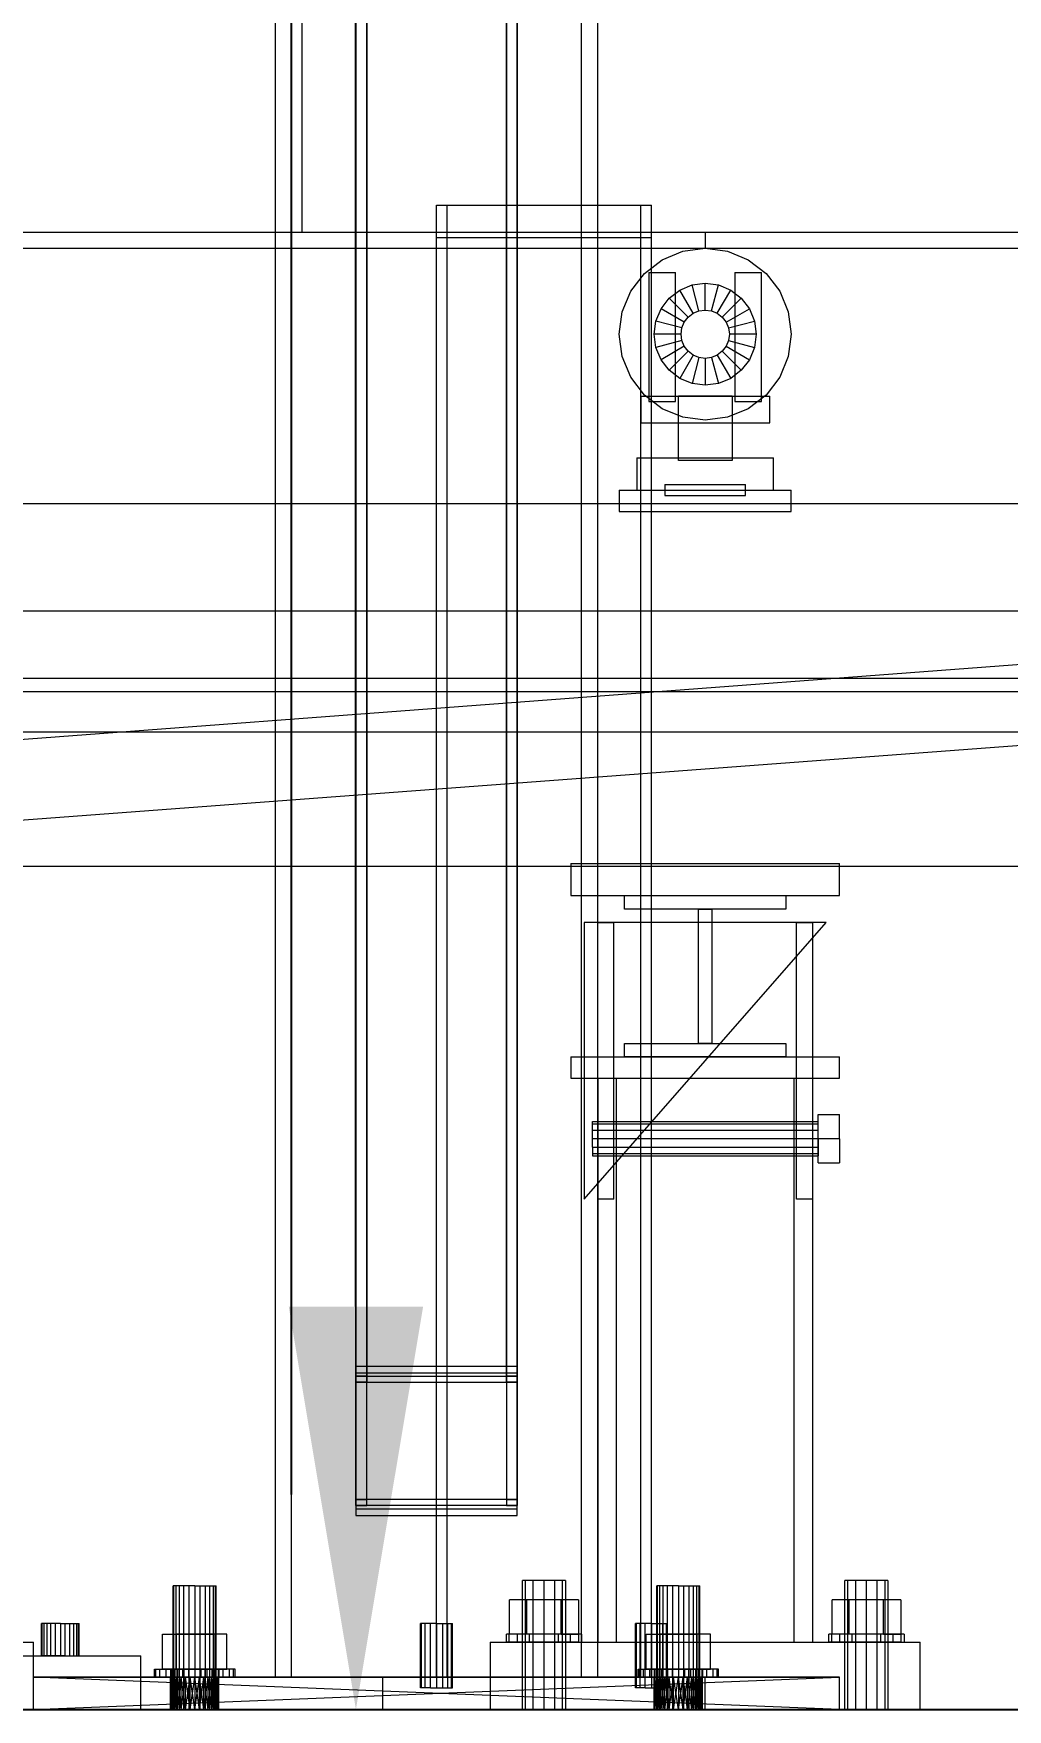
# Model space of a CAD drawing. Header units: millimetres. Extents: x -1970 to 34302, y -65268 to 6837.
# Drawn here: x -900 to -538, y -36000 to -35376 of the extents above; entities that cross this region are included whole.
import ezdxf

# ---------------------------------------------------------------- set-up
doc = ezdxf.new("R2010")
doc.units = ezdxf.units.MM
for name, color, linetype, lineweight in [('COTAS_O', 1, 'Continuous', 0), ('COTAS_P', 1, 'Continuous', 0), ('frontal_C01', 7, 'Continuous', 0), ('frontal_mezcladora', 7, 'Continuous', 0), ('frontal_tolva_provisional', 7, 'Continuous', 0)]:
    doc.layers.add(name, color=color, linetype=linetype, lineweight=lineweight)
doc.dimstyles.new('R19_100', dxfattribs={"dimtxt": 250, "dimasz": 150, "dimexe": 150, "dimexo": 80, "dimgap": 100, "dimtad": 1, "dimtih": 1, "dimtoh": 1, "dimdsep": 46, "dimcen": 0.09, "dimadec": 0, "dimazin": 0, "dimtfac": 1, "dimtdec": 4, "dimtofl": 0, "dimtmove": 0, "dimatfit": 3, "dimfxl": 1, "dimtolj": 1, "dimtzin": 0, "dimarcsym": 0})

# ---------------------------------------------------------------- blocks, each defined once
blk = doc.blocks.new('*D40')
at = {"layer": 'COTAS_O', "color": 0, "lineweight": -2, "transparency": 16777216}
for p, q in [((-1400, -33700), (-630, -33700)), ((-780, -35850), (-780, -33850)), ((-1400, -36000), (-630, -36000))]:
    blk.add_line(p, q, dxfattribs=at)
at = {"layer": 'COTAS_O', "color": 0, "transparency": 16777216}
for points in [[(-805, -33850), (-755, -33850), (-780, -33700)], [(-805, -35850), (-755, -35850), (-780, -36000)]]:
    blk.add_solid(points, dxfattribs=at)
at = {"layer": 'Defpoints', "color": 0, "transparency": 16777216}
for p in [(-1480, -33700), (-780, -33700), (-1480, -36000)]:
    blk.add_point(p, dxfattribs=at)
blk = doc.blocks.new('*D41')
at = {"layer": 'COTAS_O', "color": 0, "lineweight": -2, "transparency": 16777216}
for p, q in [((-1480, -35920), (-1480, -35150)), ((490, -35920), (490, -35150)), ((-1330, -35300), (340, -35300))]:
    blk.add_line(p, q, dxfattribs=at)
at = {"layer": 'COTAS_O', "color": 0, "transparency": 16777216}
for points in [[(-1330, -35275), (-1330, -35325), (-1480, -35300)], [(340, -35275), (340, -35325), (490, -35300)]]:
    blk.add_solid(points, dxfattribs=at)
at = {"layer": 'Defpoints', "color": 0, "transparency": 16777216}
for p in [(490, -35300), (-1480, -36000), (490, -36000)]:
    blk.add_point(p, dxfattribs=at)
blk = doc.blocks.new('*D42')
at = {"layer": 'COTAS_P', "color": 0, "lineweight": -2, "transparency": 16777216}
for p, q in [((-724, -34900), (46, -34900)), ((-104, -35850), (-104, -35050)), ((-724, -36000), (46, -36000))]:
    blk.add_line(p, q, dxfattribs=at)
at = {"layer": 'COTAS_P', "color": 0, "transparency": 16777216}
for points in [[(-129, -35050), (-79, -35050), (-104, -34900)], [(-129, -35850), (-79, -35850), (-104, -36000)]]:
    blk.add_solid(points, dxfattribs=at)
at = {"layer": 'Defpoints', "color": 0, "transparency": 16777216}
for p in [(-804, -34900), (-104, -34900), (-804, -36000)]:
    blk.add_point(p, dxfattribs=at)
blk = doc.blocks.new('*D43')
at = {"layer": 'COTAS_P', "color": 0, "lineweight": -2, "transparency": 16777216}
for p, q in [((-804, -35920), (-804, -35150)), ((804, -35920), (804, -35150)), ((-654, -35300), (654, -35300))]:
    blk.add_line(p, q, dxfattribs=at)
at = {"layer": 'COTAS_P', "color": 0, "transparency": 16777216}
for points in [[(-654, -35275), (-654, -35325), (-804, -35300)], [(654, -35275), (654, -35325), (804, -35300)]]:
    blk.add_solid(points, dxfattribs=at)
at = {"layer": 'Defpoints', "color": 0, "transparency": 16777216}
for p in [(804, -35300), (-804, -36000), (804, -36000)]:
    blk.add_point(p, dxfattribs=at)

msp = doc.modelspace()

# ---------------------------------------------------------------- linework, layer by layer
at = {"layer": 'frontal_C01'}
for p, q in [((-1060, -35975), (-900, -35975)), ((-900, -36000), (-900, -35975)), ((-1060, -36000), (-900, -36000))]:
    msp.add_line(p, q, dxfattribs=at)
at = {"layer": 'frontal_mezcladora'}
for p, q in [((-810, -35988), (-810, -34900)), ((-804, -35988), (-804, -34900)), ((-696, -35988), (-696, -34900)), ((-690, -35988), (-690, -34900)), ((-780, -35872.255), (-780, -35022.255)), ((-720, -35022.255), (-720, -35872.255)), ((-780, -35874.749), (-780, -35024.749)), ((-780, -35025.954), (-780, -35875.954)), ((-780, -35028.116), (-780, -35878.116)), ((-776, -35025.954), (-776, -35875.954)), ((-776, -35028.116), (-776, -35878.116)), ((-724, -35875.954), (-724, -35025.954)), ((-724, -35878.116), (-724, -35028.116)), ((-720, -35024.749), (-720, -35874.749)), ((-720, -35875.954), (-720, -35025.954)), ((-720, -35878.116), (-720, -35028.116)), ((-780, -35921.884), (-780, -35071.884)), ((-776, -35921.884), (-776, -35071.884)), ((-724, -35071.884), (-724, -35921.884)), ((-720, -35071.884), (-720, -35921.884)), ((-780, -35924.046), (-780, -35074.046)), ((-780, -35075.251), (-780, -35925.251)), ((-780, -35077.745), (-780, -35927.745)), ((-776, -35924.046), (-776, -35074.046)), ((-724, -35074.046), (-724, -35924.046)), ((-720, -35074.046), (-720, -35924.046)), ((-720, -35925.251), (-720, -35075.251)), ((-720, -35927.745), (-720, -35077.745)), ((-720, -35872.255), (-780, -35872.255)), ((-780, -35872.255), (-780, -35875.954)), ((-720, -35874.749), (-780, -35874.749)), ((-780, -35874.749), (-780, -35878.116)), ((-780, -35875.954), (-720, -35875.954)), ((-776, -35875.954), (-780, -35875.954)), ((-780, -35875.954), (-780, -35924.046)), ((-776, -35924.046), (-776, -35875.954)), ((-720, -35875.954), (-724, -35875.954)), ((-724, -35875.954), (-724, -35924.046)), ((-720, -35875.954), (-720, -35872.255)), ((-720, -35878.116), (-720, -35874.749)), ((-720, -35924.046), (-720, -35875.954)), ((-780, -35878.116), (-720, -35878.116)), ((-776, -35878.116), (-780, -35878.116)), ((-780, -35878.116), (-780, -35921.884)), ((-776, -35921.884), (-776, -35878.116)), ((-720, -35878.116), (-724, -35878.116)), ((-724, -35878.116), (-724, -35921.884)), ((-720, -35921.884), (-720, -35878.116)), ((-720, -35921.884), (-780, -35921.884)), ((-780, -35921.884), (-780, -35925.251)), ((-780, -35921.884), (-776, -35921.884)), ((-720, -35924.046), (-780, -35924.046)), ((-780, -35924.046), (-780, -35927.745)), ((-780, -35924.046), (-776, -35924.046)), ((-780, -35925.251), (-720, -35925.251)), ((-724, -35921.884), (-720, -35921.884)), ((-724, -35924.046), (-720, -35924.046)), ((-720, -35925.251), (-720, -35921.884)), ((-720, -35927.745), (-720, -35924.046)), ((-780, -35927.745), (-720, -35927.745)), ((-847.727, -35954), (-848, -35954)), ((-848, -36000), (-848, -35954)), ((-846.928, -35954), (-847.727, -35954)), ((-847.727, -36000), (-847.727, -35954)), ((-845.657, -35954), (-846.928, -35954)), ((-846.928, -36000), (-846.928, -35954)), ((-844, -35954), (-845.657, -35954)), ((-845.657, -36000), (-845.657, -35954)), ((-842.071, -35954), (-844, -35954)), ((-844, -36000), (-844, -35954)), ((-840, -35954), (-842.071, -35954)), ((-842.071, -36000), (-842.071, -35954)), ((-840, -35954), (-837.929, -35954)), ((-840, -35954), (-840, -36000)), ((-837.929, -35954), (-836, -35954)), ((-837.929, -36000), (-837.929, -35954)), ((-836, -35954), (-834.343, -35954)), ((-836, -36000), (-836, -35954)), ((-834.343, -35954), (-833.072, -35954)), ((-834.343, -36000), (-834.343, -35954)), ((-833.072, -35954), (-832.273, -35954)), ((-833.072, -36000), (-833.072, -35954)), ((-832.273, -35954), (-832, -35954)), ((-832.273, -36000), (-832.273, -35954)), ((-832, -36000), (-832, -35954)), ((-667.727, -35954), (-668, -35954)), ((-668, -36000), (-668, -35954)), ((-666.928, -35954), (-667.727, -35954)), ((-667.727, -36000), (-667.727, -35954)), ((-665.657, -35954), (-666.928, -35954)), ((-666.928, -36000), (-666.928, -35954)), ((-664, -35954), (-665.657, -35954)), ((-665.657, -36000), (-665.657, -35954)), ((-662.071, -35954), (-664, -35954)), ((-664, -36000), (-664, -35954)), ((-660, -35954), (-662.071, -35954)), ((-662.071, -36000), (-662.071, -35954)), ((-660, -35954), (-657.929, -35954)), ((-660, -35954), (-660, -36000)), ((-657.929, -35954), (-656, -35954)), ((-657.929, -36000), (-657.929, -35954)), ((-656, -35954), (-654.343, -35954)), ((-656, -36000), (-656, -35954)), ((-654.343, -35954), (-653.072, -35954)), ((-654.343, -36000), (-654.343, -35954)), ((-653.072, -35954), (-652.273, -35954)), ((-653.072, -36000), (-653.072, -35954)), ((-652.273, -35954), (-652, -35954)), ((-652.273, -36000), (-652.273, -35954)), ((-652, -36000), (-652, -35954)), ((-896.761, -35968), (-897, -35968)), ((-897, -35980), (-897, -35968)), ((-896.062, -35968), (-896.761, -35968)), ((-896.761, -35980), (-896.761, -35968)), ((-894.95, -35968), (-896.062, -35968)), ((-896.062, -35980), (-896.062, -35968)), ((-893.5, -35968), (-894.95, -35968)), ((-894.95, -35980), (-894.95, -35968)), ((-891.812, -35968), (-893.5, -35968)), ((-893.5, -35980), (-893.5, -35968)), ((-890, -35968), (-891.812, -35968)), ((-891.812, -35980), (-891.812, -35968)), ((-890, -35968), (-888.188, -35968)), ((-890, -35968), (-890, -35980)), ((-888.188, -35968), (-886.5, -35968)), ((-888.188, -35980), (-888.188, -35968)), ((-886.5, -35968), (-885.05, -35968)), ((-886.5, -35980), (-886.5, -35968)), ((-885.05, -35968), (-883.938, -35968)), ((-885.05, -35980), (-885.05, -35968)), ((-883.938, -35968), (-883.239, -35968)), ((-883.938, -35980), (-883.938, -35968)), ((-883.239, -35968), (-883, -35968)), ((-883.239, -35980), (-883.239, -35968)), ((-883, -35980), (-883, -35968)), ((-851.994, -35985), (-851.994, -35972)), ((-851.994, -35972), (-840, -35972)), ((-851.994, -35972), (-846.928, -35972)), ((-840, -35972), (-846.928, -35972)), ((-846.928, -35972), (-846.928, -35985)), ((-828.006, -35972), (-840, -35972)), ((-840, -35972), (-840, -35985)), ((-840, -35972), (-833.072, -35972)), ((-833.072, -35972), (-833.072, -35985)), ((-828.006, -35972), (-833.072, -35972)), ((-828.006, -35985), (-828.006, -35972)), ((-671.994, -35985), (-671.994, -35972)), ((-671.994, -35972), (-660, -35972)), ((-671.994, -35972), (-666.928, -35972)), ((-660, -35972), (-666.928, -35972)), ((-666.928, -35972), (-666.928, -35985)), ((-648.006, -35972), (-660, -35972)), ((-660, -35972), (-660, -35985)), ((-660, -35972), (-653.072, -35972)), ((-653.072, -35972), (-653.072, -35985)), ((-648.006, -35972), (-653.072, -35972)), ((-648.006, -35985), (-648.006, -35972)), ((-1040, -35980), (-860, -35980)), ((-896.761, -35980), (-897, -35980)), ((-896.062, -35980), (-896.761, -35980)), ((-894.95, -35980), (-896.062, -35980)), ((-893.5, -35980), (-894.95, -35980)), ((-891.812, -35980), (-893.5, -35980)), ((-890, -35980), (-891.812, -35980)), ((-888.188, -35980), (-890, -35980)), ((-888.188, -35980), (-886.5, -35980)), ((-886.5, -35980), (-885.05, -35980)), ((-885.05, -35980), (-883.938, -35980)), ((-883.938, -35980), (-883.239, -35980)), ((-883.239, -35980), (-883, -35980)), ((-860, -36000), (-860, -35980)), ((-660, -35988), (-900, -35988)), ((-900, -35988), (-661.756, -35988)), ((-900, -35988), (-840, -35988)), ((-838.244, -35988), (-900, -35988)), ((-900, -35988), (-841.756, -35988)), ((-600, -35988), (-900, -35988)), ((-900, -35988), (-663.444, -35988)), ((-836.556, -35988), (-900, -35988)), ((-900, -35988), (-843.444, -35988)), ((-900, -35988), (-665, -35988)), ((-835, -35988), (-900, -35988)), ((-900, -35988), (-845, -35988)), ((-900, -35988), (-666.364, -35988)), ((-900, -35988), (-846.364, -35988)), ((-900, -35988), (-667.483, -35988)), ((-900, -35988), (-847.483, -35988)), ((-900, -35988), (-668.315, -35988)), ((-900, -35988), (-848.315, -35988)), ((-900, -35988), (-668.827, -35988)), ((-900, -35988), (-848.827, -35988)), ((-900, -35988), (-669, -35988)), ((-900, -35988), (-849, -35988)), ((-658.244, -35988), (-900, -35988)), ((-900, -36000), (-900, -35988)), ((-600, -36000), (-900, -35988)), ((-900, -36000), (-600, -35988)), ((-855, -35988), (-855, -35985)), ((-855, -35985), (-854.489, -35985)), ((-855, -35985), (-849, -35985)), ((-854.489, -35988), (-855, -35988)), ((-849, -35988), (-855, -35988)), ((-854.489, -35988), (-854.489, -35985)), ((-854.489, -35985), (-852.99, -35985)), ((-854.489, -35985), (-848.693, -35985)), ((-852.99, -35988), (-854.489, -35988)), ((-848.693, -35988), (-854.489, -35988)), ((-852.99, -35988), (-852.99, -35985)), ((-852.99, -35985), (-850.607, -35985)), ((-852.99, -35985), (-847.794, -35985)), ((-850.607, -35988), (-852.99, -35988)), ((-847.794, -35988), (-852.99, -35988)), ((-840, -35985), (-851.994, -35985)), ((-846.928, -35985), (-851.994, -35985)), ((-850.607, -35988), (-850.607, -35985)), ((-850.607, -35985), (-847.5, -35985)), ((-850.607, -35985), (-846.364, -35985)), ((-847.5, -35988), (-850.607, -35988)), ((-846.364, -35988), (-850.607, -35988)), ((-848.693, -35985), (-849, -35985)), ((-849, -35985), (-849, -35988)), ((-849, -35988), (-848.827, -35988)), ((-840, -35988), (-849, -35988)), ((-841.756, -35988), (-849, -35988)), ((-843.444, -35988), (-849, -35988)), ((-845, -35988), (-849, -35988)), ((-846.364, -35988), (-849, -35988)), ((-847.483, -35988), (-849, -35988)), ((-849, -36000), (-848.827, -35988)), ((-849, -36000), (-849, -35988)), ((-848.827, -36000), (-849, -35988)), ((-849, -35988), (-848.693, -35988)), ((-848.827, -35988), (-848.315, -35988)), ((-840, -35988), (-848.827, -35988)), ((-848.827, -36000), (-848.315, -35988)), ((-848.827, -36000), (-848.827, -35988)), ((-848.315, -36000), (-848.827, -35988)), ((-847.794, -35985), (-848.693, -35985)), ((-848.693, -35985), (-848.693, -35988)), ((-848.693, -35988), (-847.794, -35988)), ((-848.315, -35988), (-847.483, -35988)), ((-840, -35988), (-848.315, -35988)), ((-848.315, -36000), (-847.483, -35988)), ((-848.315, -36000), (-848.315, -35988)), ((-847.483, -36000), (-848.315, -35988)), ((-846.364, -35985), (-847.794, -35985)), ((-847.794, -35985), (-847.794, -35988)), ((-847.794, -35988), (-846.364, -35988)), ((-847.5, -35988), (-847.5, -35985)), ((-847.5, -35985), (-843.882, -35985)), ((-847.5, -35985), (-844.5, -35985)), ((-843.882, -35988), (-847.5, -35988)), ((-844.5, -35988), (-847.5, -35988)), ((-847.483, -35988), (-846.364, -35988)), ((-840, -35988), (-847.483, -35988)), ((-847.483, -36000), (-846.364, -35988)), ((-847.483, -36000), (-847.483, -35988)), ((-846.364, -36000), (-847.483, -35988)), ((-846.928, -35985), (-840, -35985)), ((-844.5, -35985), (-846.364, -35985)), ((-846.364, -35985), (-846.364, -35988)), ((-846.364, -35988), (-845, -35988)), ((-840, -35988), (-846.364, -35988)), ((-846.364, -36000), (-845, -35988)), ((-846.364, -36000), (-846.364, -35988)), ((-845, -36000), (-846.364, -35988)), ((-846.364, -35988), (-844.5, -35988)), ((-845, -35988), (-843.444, -35988)), ((-840, -35988), (-845, -35988)), ((-845, -36000), (-843.444, -35988)), ((-845, -36000), (-845, -35988)), ((-843.444, -36000), (-845, -35988)), ((-842.329, -35985), (-844.5, -35985)), ((-844.5, -35985), (-844.5, -35988)), ((-844.5, -35988), (-842.329, -35988)), ((-843.882, -35988), (-843.882, -35985)), ((-843.882, -35985), (-840, -35985)), ((-843.882, -35985), (-842.329, -35985)), ((-840, -35988), (-843.882, -35988)), ((-842.329, -35988), (-843.882, -35988)), ((-843.444, -35988), (-841.756, -35988)), ((-840, -35988), (-843.444, -35988)), ((-843.444, -36000), (-841.756, -35988)), ((-843.444, -36000), (-843.444, -35988)), ((-841.756, -36000), (-843.444, -35988)), ((-840, -35985), (-842.329, -35985)), ((-842.329, -35985), (-842.329, -35988)), ((-842.329, -35988), (-840, -35988)), ((-841.756, -35988), (-840, -35988)), ((-841.756, -36000), (-840, -35988)), ((-841.756, -36000), (-841.756, -35988)), ((-840, -36000), (-841.756, -35988)), ((-836.118, -35985), (-840, -35985)), ((-840, -35985), (-840, -35988)), ((-840, -35985), (-837.671, -35985)), ((-840, -35985), (-828.006, -35985)), ((-833.072, -35985), (-840, -35985)), ((-840, -35988), (-838.244, -35988)), ((-840, -35988), (-836.556, -35988)), ((-840, -35988), (-835, -35988)), ((-840, -35988), (-833.636, -35988)), ((-840, -35988), (-832.517, -35988)), ((-840, -35988), (-831.685, -35988)), ((-840, -35988), (-831.173, -35988)), ((-840, -35988), (-831, -35988)), ((-840, -35988), (-840, -36000)), ((-838.244, -36000), (-840, -35988)), ((-840, -36000), (-838.244, -35988)), ((-840, -35988), (-836.118, -35988)), ((-837.671, -35988), (-840, -35988)), ((-838.244, -35988), (-836.556, -35988)), ((-838.244, -35988), (-831, -35988)), ((-838.244, -36000), (-838.244, -35988)), ((-836.556, -36000), (-838.244, -35988)), ((-838.244, -36000), (-836.556, -35988)), ((-837.671, -35985), (-837.671, -35988)), ((-836.118, -35985), (-837.671, -35985)), ((-837.671, -35985), (-835.5, -35985)), ((-837.671, -35988), (-836.118, -35988)), ((-835.5, -35988), (-837.671, -35988)), ((-836.556, -35988), (-835, -35988)), ((-836.556, -35988), (-831, -35988)), ((-836.556, -36000), (-836.556, -35988)), ((-835, -36000), (-836.556, -35988)), ((-836.556, -36000), (-835, -35988)), ((-836.118, -35988), (-836.118, -35985)), ((-832.5, -35985), (-836.118, -35985)), ((-836.118, -35988), (-832.5, -35988)), ((-835.5, -35985), (-835.5, -35988)), ((-832.5, -35985), (-835.5, -35985)), ((-835.5, -35985), (-833.636, -35985)), ((-835.5, -35988), (-832.5, -35988)), ((-833.636, -35988), (-835.5, -35988)), ((-833.636, -35988), (-835, -35988)), ((-835, -35988), (-831, -35988)), ((-835, -35988), (-666.364, -35988)), ((-660, -35988), (-835, -35988)), ((-835, -36000), (-835, -35988)), ((-833.636, -36000), (-835, -35988)), ((-835, -36000), (-833.636, -35988)), ((-833.636, -35985), (-833.636, -35988)), ((-829.393, -35985), (-833.636, -35985)), ((-833.636, -35985), (-832.206, -35985)), ((-832.517, -35988), (-833.636, -35988)), ((-833.636, -35988), (-831, -35988)), ((-833.636, -35988), (-666.364, -35988)), ((-833.636, -35988), (-669, -35988)), ((-833.636, -35988), (-668.827, -35988)), ((-833.636, -35988), (-668.315, -35988)), ((-833.636, -35988), (-667.483, -35988)), ((-660, -35988), (-833.636, -35988)), ((-833.636, -36000), (-833.636, -35988)), ((-832.517, -36000), (-833.636, -35988)), ((-833.636, -36000), (-832.517, -35988)), ((-833.636, -35988), (-829.393, -35988)), ((-832.206, -35988), (-833.636, -35988)), ((-833.072, -35985), (-828.006, -35985)), ((-831.685, -35988), (-832.517, -35988)), ((-832.517, -35988), (-831, -35988)), ((-832.517, -35988), (-666.364, -35988)), ((-660, -35988), (-832.517, -35988)), ((-832.517, -36000), (-832.517, -35988)), ((-831.685, -36000), (-832.517, -35988)), ((-832.517, -36000), (-831.685, -35988)), ((-832.5, -35988), (-832.5, -35985)), ((-829.393, -35985), (-832.5, -35985)), ((-832.5, -35988), (-829.393, -35988)), ((-832.206, -35985), (-832.206, -35988)), ((-827.01, -35985), (-832.206, -35985)), ((-832.206, -35985), (-831.307, -35985)), ((-832.206, -35988), (-827.01, -35988)), ((-831.307, -35988), (-832.206, -35988)), ((-831.173, -35988), (-831.685, -35988)), ((-831.685, -35988), (-831, -35988)), ((-831.685, -35988), (-666.364, -35988)), ((-660, -35988), (-831.685, -35988)), ((-831.685, -36000), (-831.685, -35988)), ((-831.173, -36000), (-831.685, -35988)), ((-831.685, -36000), (-831.173, -35988)), ((-831.307, -35985), (-831.307, -35988)), ((-825.511, -35985), (-831.307, -35985)), ((-831.307, -35985), (-831, -35985)), ((-831.307, -35988), (-825.511, -35988)), ((-831, -35988), (-831.307, -35988)), ((-831, -35988), (-831.173, -35988)), ((-831.173, -35988), (-666.364, -35988)), ((-831.173, -35988), (-660, -35988)), ((-831.173, -36000), (-831.173, -35988)), ((-831, -36000), (-831.173, -35988)), ((-831.173, -36000), (-831, -35988)), ((-831, -35985), (-831, -35988)), ((-825, -35985), (-831, -35985)), ((-831, -35988), (-666.364, -35988)), ((-831, -35988), (-665, -35988)), ((-831, -35988), (-663.444, -35988)), ((-831, -35988), (-661.756, -35988)), ((-831, -35988), (-660, -35988)), ((-831, -36000), (-831, -35988)), ((-831, -35988), (-825, -35988)), ((-829.393, -35988), (-829.393, -35985)), ((-827.01, -35985), (-829.393, -35985)), ((-829.393, -35988), (-827.01, -35988)), ((-827.01, -35988), (-827.01, -35985)), ((-825.511, -35985), (-827.01, -35985)), ((-827.01, -35988), (-825.511, -35988)), ((-825.511, -35988), (-825.511, -35985)), ((-825, -35985), (-825.511, -35985)), ((-825.511, -35988), (-825, -35988)), ((-825, -35988), (-825, -35985)), ((-810, -35988), (-804, -35988)), ((-804, -35988), (-696, -35988)), ((-696, -35988), (-690, -35988)), ((-675, -35988), (-675, -35985)), ((-675, -35985), (-674.489, -35985)), ((-675, -35985), (-669, -35985)), ((-674.489, -35988), (-675, -35988)), ((-669, -35988), (-675, -35988)), ((-674.489, -35988), (-674.489, -35985)), ((-674.489, -35985), (-672.99, -35985)), ((-674.489, -35985), (-668.693, -35985)), ((-672.99, -35988), (-674.489, -35988)), ((-668.693, -35988), (-674.489, -35988)), ((-672.99, -35988), (-672.99, -35985)), ((-672.99, -35985), (-670.607, -35985)), ((-672.99, -35985), (-667.794, -35985)), ((-670.607, -35988), (-672.99, -35988)), ((-667.794, -35988), (-672.99, -35988)), ((-660, -35985), (-671.994, -35985)), ((-666.928, -35985), (-671.994, -35985)), ((-670.607, -35988), (-670.607, -35985)), ((-670.607, -35985), (-667.5, -35985)), ((-670.607, -35985), (-666.364, -35985)), ((-667.5, -35988), (-670.607, -35988)), ((-666.364, -35988), (-670.607, -35988)), ((-668.693, -35985), (-669, -35985)), ((-669, -35985), (-669, -35988)), ((-669, -35988), (-668.827, -35988)), ((-660, -35988), (-669, -35988)), ((-661.756, -35988), (-669, -35988)), ((-663.444, -35988), (-669, -35988)), ((-665, -35988), (-669, -35988)), ((-666.364, -35988), (-669, -35988)), ((-669, -36000), (-668.827, -35988)), ((-669, -36000), (-669, -35988)), ((-668.827, -36000), (-669, -35988)), ((-669, -35988), (-668.693, -35988)), ((-668.827, -35988), (-668.315, -35988)), ((-660, -35988), (-668.827, -35988)), ((-668.827, -36000), (-668.315, -35988)), ((-668.827, -36000), (-668.827, -35988)), ((-668.315, -36000), (-668.827, -35988)), ((-667.794, -35985), (-668.693, -35985)), ((-668.693, -35985), (-668.693, -35988)), ((-668.693, -35988), (-667.794, -35988)), ((-668.315, -35988), (-667.483, -35988)), ((-660, -35988), (-668.315, -35988)), ((-668.315, -36000), (-667.483, -35988)), ((-668.315, -36000), (-668.315, -35988)), ((-667.483, -36000), (-668.315, -35988)), ((-666.364, -35985), (-667.794, -35985)), ((-667.794, -35985), (-667.794, -35988)), ((-667.794, -35988), (-666.364, -35988)), ((-667.5, -35988), (-667.5, -35985)), ((-667.5, -35985), (-663.882, -35985)), ((-667.5, -35985), (-664.5, -35985)), ((-663.882, -35988), (-667.5, -35988)), ((-664.5, -35988), (-667.5, -35988)), ((-667.483, -35988), (-666.364, -35988)), ((-660, -35988), (-667.483, -35988)), ((-667.483, -36000), (-666.364, -35988)), ((-667.483, -36000), (-667.483, -35988)), ((-666.364, -36000), (-667.483, -35988)), ((-666.928, -35985), (-660, -35985)), ((-664.5, -35985), (-666.364, -35985)), ((-666.364, -35985), (-666.364, -35988)), ((-666.364, -35988), (-665, -35988)), ((-660, -35988), (-666.364, -35988)), ((-666.364, -36000), (-665, -35988)), ((-666.364, -36000), (-666.364, -35988)), ((-665, -36000), (-666.364, -35988)), ((-666.364, -35988), (-664.5, -35988)), ((-665, -35988), (-663.444, -35988)), ((-660, -35988), (-665, -35988)), ((-665, -36000), (-663.444, -35988)), ((-665, -36000), (-665, -35988)), ((-663.444, -36000), (-665, -35988)), ((-662.329, -35985), (-664.5, -35985)), ((-664.5, -35985), (-664.5, -35988)), ((-664.5, -35988), (-662.329, -35988)), ((-663.882, -35988), (-663.882, -35985)), ((-663.882, -35985), (-660, -35985)), ((-663.882, -35985), (-662.329, -35985)), ((-660, -35988), (-663.882, -35988)), ((-662.329, -35988), (-663.882, -35988)), ((-663.444, -35988), (-661.756, -35988)), ((-660, -35988), (-663.444, -35988)), ((-663.444, -36000), (-661.756, -35988)), ((-663.444, -36000), (-663.444, -35988)), ((-661.756, -36000), (-663.444, -35988)), ((-660, -35985), (-662.329, -35985)), ((-662.329, -35985), (-662.329, -35988)), ((-662.329, -35988), (-660, -35988)), ((-661.756, -35988), (-660, -35988)), ((-661.756, -36000), (-660, -35988)), ((-661.756, -36000), (-661.756, -35988)), ((-660, -36000), (-661.756, -35988)), ((-656.118, -35985), (-660, -35985)), ((-660, -35985), (-660, -35988)), ((-660, -35985), (-657.671, -35985)), ((-660, -35985), (-648.006, -35985)), ((-653.072, -35985), (-660, -35985)), ((-660, -35988), (-658.244, -35988)), ((-660, -35988), (-600, -35988)), ((-660, -35988), (-660, -36000)), ((-658.244, -36000), (-660, -35988)), ((-660, -36000), (-658.244, -35988)), ((-660, -35988), (-656.118, -35988)), ((-657.671, -35988), (-660, -35988)), ((-658.244, -35988), (-600, -35988)), ((-656.556, -35988), (-658.244, -35988)), ((-658.244, -35988), (-655, -35988)), ((-658.244, -35988), (-653.636, -35988)), ((-658.244, -35988), (-652.517, -35988)), ((-658.244, -35988), (-651.685, -35988)), ((-658.244, -35988), (-651.173, -35988)), ((-658.244, -35988), (-651, -35988)), ((-658.244, -36000), (-658.244, -35988)), ((-656.556, -36000), (-658.244, -35988)), ((-658.244, -36000), (-656.556, -35988)), ((-657.671, -35985), (-657.671, -35988)), ((-656.118, -35985), (-657.671, -35985)), ((-657.671, -35985), (-655.5, -35985)), ((-657.671, -35988), (-656.118, -35988)), ((-655.5, -35988), (-657.671, -35988)), ((-656.556, -35988), (-600, -35988)), ((-655, -35988), (-656.556, -35988)), ((-656.556, -35988), (-651, -35988)), ((-656.556, -36000), (-656.556, -35988)), ((-655, -36000), (-656.556, -35988)), ((-656.556, -36000), (-655, -35988)), ((-656.118, -35988), (-656.118, -35985)), ((-652.5, -35985), (-656.118, -35985)), ((-656.118, -35988), (-652.5, -35988)), ((-655.5, -35985), (-655.5, -35988)), ((-652.5, -35985), (-655.5, -35985)), ((-655.5, -35985), (-653.636, -35985)), ((-655.5, -35988), (-652.5, -35988)), ((-653.636, -35988), (-655.5, -35988)), ((-655, -35988), (-600, -35988)), ((-653.636, -35988), (-655, -35988)), ((-655, -35988), (-651, -35988)), ((-655, -36000), (-655, -35988)), ((-653.636, -36000), (-655, -35988)), ((-655, -36000), (-653.636, -35988)), ((-653.636, -35985), (-653.636, -35988)), ((-649.393, -35985), (-653.636, -35985)), ((-653.636, -35985), (-652.206, -35985)), ((-653.636, -35988), (-600, -35988)), ((-652.517, -35988), (-653.636, -35988)), ((-653.636, -35988), (-651, -35988)), ((-653.636, -36000), (-653.636, -35988)), ((-652.517, -36000), (-653.636, -35988)), ((-653.636, -36000), (-652.517, -35988)), ((-653.636, -35988), (-649.393, -35988)), ((-652.206, -35988), (-653.636, -35988)), ((-653.072, -35985), (-648.006, -35985)), ((-652.517, -35988), (-600, -35988)), ((-651.685, -35988), (-652.517, -35988)), ((-652.517, -35988), (-651, -35988)), ((-652.517, -36000), (-652.517, -35988)), ((-651.685, -36000), (-652.517, -35988)), ((-652.517, -36000), (-651.685, -35988)), ((-652.5, -35988), (-652.5, -35985)), ((-649.393, -35985), (-652.5, -35985)), ((-652.5, -35988), (-649.393, -35988)), ((-652.206, -35985), (-652.206, -35988)), ((-647.01, -35985), (-652.206, -35985)), ((-652.206, -35985), (-651.307, -35985)), ((-652.206, -35988), (-647.01, -35988)), ((-651.307, -35988), (-652.206, -35988)), ((-651.685, -35988), (-600, -35988)), ((-651.173, -35988), (-651.685, -35988)), ((-651.685, -36000), (-651.685, -35988)), ((-651.173, -36000), (-651.685, -35988)), ((-651.685, -36000), (-651.173, -35988)), ((-651.307, -35985), (-651.307, -35988)), ((-645.511, -35985), (-651.307, -35985)), ((-651.307, -35985), (-651, -35985)), ((-651.307, -35988), (-645.511, -35988)), ((-651, -35988), (-651.307, -35988)), ((-651.173, -35988), (-600, -35988)), ((-651, -35988), (-651.173, -35988)), ((-651.173, -36000), (-651.173, -35988)), ((-651, -36000), (-651.173, -35988)), ((-651.173, -36000), (-651, -35988)), ((-651, -35985), (-651, -35988)), ((-645, -35985), (-651, -35985)), ((-651, -35988), (-600, -35988)), ((-651, -36000), (-651, -35988)), ((-651, -35988), (-645, -35988)), ((-649.393, -35988), (-649.393, -35985)), ((-647.01, -35985), (-649.393, -35985)), ((-649.393, -35988), (-647.01, -35988)), ((-647.01, -35988), (-647.01, -35985)), ((-645.511, -35985), (-647.01, -35985)), ((-647.01, -35988), (-645.511, -35988)), ((-645.511, -35988), (-645.511, -35985)), ((-645, -35985), (-645.511, -35985)), ((-645.511, -35988), (-645, -35988)), ((-645, -35988), (-645, -35985)), ((-600, -36000), (-600, -35988)), ((-1040, -36000), (-860, -36000)), ((-900, -36000), (-660, -36000)), ((-661.756, -36000), (-900, -36000)), ((-840, -36000), (-900, -36000)), ((-900, -36000), (-838.244, -36000)), ((-841.756, -36000), (-900, -36000)), ((-900, -36000), (-600, -36000)), ((-663.444, -36000), (-900, -36000)), ((-900, -36000), (-836.556, -36000)), ((-843.444, -36000), (-900, -36000)), ((-665, -36000), (-900, -36000)), ((-900, -36000), (-835, -36000)), ((-845, -36000), (-900, -36000)), ((-666.364, -36000), (-900, -36000)), ((-846.364, -36000), (-900, -36000)), ((-667.483, -36000), (-900, -36000)), ((-847.483, -36000), (-900, -36000)), ((-668.315, -36000), (-900, -36000)), ((-848.315, -36000), (-900, -36000)), ((-668.827, -36000), (-900, -36000)), ((-848.827, -36000), (-900, -36000)), ((-669, -36000), (-900, -36000)), ((-849, -36000), (-900, -36000)), ((-900, -36000), (-658.244, -36000)), ((-848.827, -36000), (-849, -36000)), ((-849, -36000), (-840, -36000)), ((-849, -36000), (-841.756, -36000)), ((-849, -36000), (-843.444, -36000)), ((-849, -36000), (-845, -36000)), ((-849, -36000), (-846.364, -36000)), ((-849, -36000), (-847.483, -36000)), ((-848.315, -36000), (-848.827, -36000)), ((-848.827, -36000), (-840, -36000)), ((-847.483, -36000), (-848.315, -36000)), ((-848.315, -36000), (-840, -36000)), ((-847.727, -36000), (-848, -36000)), ((-846.928, -36000), (-847.727, -36000)), ((-846.364, -36000), (-847.483, -36000)), ((-847.483, -36000), (-840, -36000)), ((-845.657, -36000), (-846.928, -36000)), ((-845, -36000), (-846.364, -36000)), ((-846.364, -36000), (-840, -36000)), ((-844, -36000), (-845.657, -36000)), ((-843.444, -36000), (-845, -36000)), ((-845, -36000), (-840, -36000)), ((-842.071, -36000), (-844, -36000)), ((-841.756, -36000), (-843.444, -36000)), ((-843.444, -36000), (-840, -36000)), ((-842.071, -36000), (-840, -36000)), ((-840, -36000), (-841.756, -36000)), ((-838.244, -36000), (-840, -36000)), ((-836.556, -36000), (-840, -36000)), ((-835, -36000), (-840, -36000)), ((-833.636, -36000), (-840, -36000)), ((-832.517, -36000), (-840, -36000)), ((-831.685, -36000), (-840, -36000)), ((-831.173, -36000), (-840, -36000)), ((-831, -36000), (-840, -36000)), ((-840, -36000), (-837.929, -36000)), ((-836.556, -36000), (-838.244, -36000)), ((-831, -36000), (-838.244, -36000)), ((-837.929, -36000), (-836, -36000)), ((-835, -36000), (-836.556, -36000)), ((-831, -36000), (-836.556, -36000)), ((-836, -36000), (-834.343, -36000)), ((-835, -36000), (-833.636, -36000)), ((-831, -36000), (-835, -36000)), ((-666.364, -36000), (-835, -36000)), ((-835, -36000), (-660, -36000)), ((-834.343, -36000), (-833.072, -36000)), ((-833.636, -36000), (-832.517, -36000)), ((-831, -36000), (-833.636, -36000)), ((-666.364, -36000), (-833.636, -36000)), ((-669, -36000), (-833.636, -36000)), ((-668.827, -36000), (-833.636, -36000)), ((-668.315, -36000), (-833.636, -36000)), ((-667.483, -36000), (-833.636, -36000)), ((-833.636, -36000), (-660, -36000)), ((-833.072, -36000), (-832.273, -36000)), ((-832.517, -36000), (-831.685, -36000)), ((-831, -36000), (-832.517, -36000)), ((-666.364, -36000), (-832.517, -36000)), ((-832.517, -36000), (-660, -36000)), ((-832.273, -36000), (-832, -36000)), ((-831.685, -36000), (-831.173, -36000)), ((-831, -36000), (-831.685, -36000)), ((-666.364, -36000), (-831.685, -36000)), ((-831.685, -36000), (-660, -36000)), ((-831.173, -36000), (-831, -36000)), ((-666.364, -36000), (-831.173, -36000)), ((-660, -36000), (-831.173, -36000)), ((-666.364, -36000), (-831, -36000)), ((-665, -36000), (-831, -36000)), ((-663.444, -36000), (-831, -36000)), ((-661.756, -36000), (-831, -36000)), ((-660, -36000), (-831, -36000)), ((-668.827, -36000), (-669, -36000)), ((-669, -36000), (-660, -36000)), ((-669, -36000), (-661.756, -36000)), ((-669, -36000), (-663.444, -36000)), ((-669, -36000), (-665, -36000)), ((-669, -36000), (-666.364, -36000)), ((-668.315, -36000), (-668.827, -36000)), ((-668.827, -36000), (-660, -36000)), ((-667.483, -36000), (-668.315, -36000)), ((-668.315, -36000), (-660, -36000)), ((-667.727, -36000), (-668, -36000)), ((-666.928, -36000), (-667.727, -36000)), ((-666.364, -36000), (-667.483, -36000)), ((-667.483, -36000), (-660, -36000)), ((-665.657, -36000), (-666.928, -36000)), ((-665, -36000), (-666.364, -36000)), ((-666.364, -36000), (-660, -36000)), ((-664, -36000), (-665.657, -36000)), ((-663.444, -36000), (-665, -36000)), ((-665, -36000), (-660, -36000)), ((-662.071, -36000), (-664, -36000)), ((-661.756, -36000), (-663.444, -36000)), ((-663.444, -36000), (-660, -36000)), ((-662.071, -36000), (-660, -36000)), ((-660, -36000), (-661.756, -36000)), ((-658.244, -36000), (-660, -36000)), ((-600, -36000), (-660, -36000)), ((-660, -36000), (-657.929, -36000)), ((-600, -36000), (-658.244, -36000)), ((-658.244, -36000), (-656.556, -36000)), ((-655, -36000), (-658.244, -36000)), ((-653.636, -36000), (-658.244, -36000)), ((-652.517, -36000), (-658.244, -36000)), ((-651.685, -36000), (-658.244, -36000)), ((-651.173, -36000), (-658.244, -36000)), ((-651, -36000), (-658.244, -36000)), ((-657.929, -36000), (-656, -36000)), ((-600, -36000), (-656.556, -36000)), ((-656.556, -36000), (-655, -36000)), ((-651, -36000), (-656.556, -36000)), ((-656, -36000), (-654.343, -36000)), ((-600, -36000), (-655, -36000)), ((-655, -36000), (-653.636, -36000)), ((-651, -36000), (-655, -36000)), ((-654.343, -36000), (-653.072, -36000)), ((-600, -36000), (-653.636, -36000)), ((-653.636, -36000), (-652.517, -36000)), ((-651, -36000), (-653.636, -36000)), ((-653.072, -36000), (-652.273, -36000)), ((-600, -36000), (-652.517, -36000)), ((-652.517, -36000), (-651.685, -36000)), ((-651, -36000), (-652.517, -36000)), ((-652.273, -36000), (-652, -36000)), ((-600, -36000), (-651.685, -36000)), ((-651.685, -36000), (-651.173, -36000)), ((-600, -36000), (-651.173, -36000)), ((-651.173, -36000), (-651, -36000)), ((-600, -36000), (-651, -36000))]:
    msp.add_line(p, q, dxfattribs=at)
at = {"layer": 'frontal_tolva_provisional'}
for p, q in [((-804, -35450), (-804, -34900)), ((-800, -35450), (-800, -34900)), ((-800, -35450), (-800, -35200)), ((-750, -35440), (-670, -35440)), ((-750, -35988), (-750, -35440)), ((-750, -35440), (-746, -35440)), ((-750, -35452), (-750, -35440)), ((-746, -35988), (-746, -35440)), ((-674, -35440), (-670, -35440)), ((-674, -35988), (-674, -35440)), ((-670, -35988), (-670, -35440)), ((-670, -35452), (-670, -35440)), ((-1000, -35450), (-650, -35450)), ((-804, -35450), (-300, -35450)), ((-804, -35450), (804, -35450)), ((-804, -35450), (-800, -35450)), ((-800, -35450), (800, -35450)), ((-750, -35452), (-670, -35452)), ((-650, -35450), (-650, -35456)), ((-650, -35450), (330, -35450)), ((-1000, -35456), (-650, -35456)), ((-666, -35460.287), (-658.282, -35457.09)), ((-658.282, -35457.09), (-650, -35456)), ((-650, -35456), (330, -35456)), ((-650, -35456), (-641.718, -35457.09)), ((-641.718, -35457.09), (-634, -35460.287)), ((-677.713, -35472), (-672.627, -35465.373)), ((-672.627, -35465.373), (-666, -35460.287)), ((-671, -35465), (-661, -35465)), ((-671, -35465), (-671, -35513)), ((-661, -35513), (-661, -35465)), ((-639, -35465), (-629, -35465)), ((-639, -35465), (-639, -35513)), ((-634, -35460.287), (-627.373, -35465.373)), ((-629, -35513), (-629, -35465)), ((-627.373, -35465.373), (-622.287, -35472)), ((-663.435, -35474.565), (-659.5, -35471.546)), ((-659.5, -35471.546), (-654.918, -35469.647)), ((-654.5, -35480.206), (-659.5, -35471.546)), ((-654.918, -35469.647), (-650, -35469)), ((-652.329, -35479.307), (-654.918, -35469.647)), ((-650, -35479), (-650, -35469)), ((-650, -35469), (-645.082, -35469.647)), ((-647.671, -35479.307), (-645.082, -35469.647)), ((-645.5, -35480.206), (-640.5, -35471.546)), ((-645.082, -35469.647), (-640.5, -35471.546)), ((-640.5, -35471.546), (-636.565, -35474.565)), ((-680.91, -35479.718), (-677.713, -35472)), ((-666.454, -35478.5), (-663.435, -35474.565)), ((-656.364, -35481.636), (-663.435, -35474.565)), ((-643.636, -35481.636), (-636.565, -35474.565)), ((-636.565, -35474.565), (-633.546, -35478.5)), ((-622.287, -35472), (-619.09, -35479.718)), ((-682, -35488), (-680.91, -35479.718)), ((-669, -35488), (-668.353, -35483.082)), ((-668.353, -35483.082), (-666.454, -35478.5)), ((-658.693, -35485.671), (-668.353, -35483.082)), ((-657.794, -35483.5), (-666.454, -35478.5)), ((-658.693, -35485.671), (-657.794, -35483.5)), ((-657.794, -35483.5), (-656.364, -35481.636)), ((-656.364, -35481.636), (-654.5, -35480.206)), ((-654.5, -35480.206), (-652.329, -35479.307)), ((-652.329, -35479.307), (-650, -35479)), ((-650, -35479), (-647.671, -35479.307)), ((-647.671, -35479.307), (-645.5, -35480.206)), ((-645.5, -35480.206), (-643.636, -35481.636)), ((-643.636, -35481.636), (-642.206, -35483.5)), ((-642.206, -35483.5), (-633.546, -35478.5)), ((-642.206, -35483.5), (-641.307, -35485.671)), ((-641.307, -35485.671), (-631.647, -35483.082)), ((-633.546, -35478.5), (-631.647, -35483.082)), ((-631.647, -35483.082), (-631, -35488)), ((-619.09, -35479.718), (-618, -35488)), ((-680.91, -35496.282), (-682, -35488)), ((-659, -35488), (-669, -35488)), ((-668.353, -35492.918), (-669, -35488)), ((-658.693, -35490.329), (-668.353, -35492.918)), ((-659, -35488), (-658.693, -35485.671)), ((-658.693, -35490.329), (-659, -35488)), ((-657.794, -35492.5), (-658.693, -35490.329)), ((-641.307, -35490.329), (-642.206, -35492.5)), ((-641.307, -35485.671), (-641, -35488)), ((-641, -35488), (-641.307, -35490.329)), ((-641.307, -35490.329), (-631.647, -35492.918)), ((-631, -35488), (-641, -35488)), ((-631, -35488), (-631.647, -35492.918)), ((-618, -35488), (-619.09, -35496.282)), ((-677.713, -35504), (-680.91, -35496.282)), ((-666.454, -35497.5), (-668.353, -35492.918)), ((-657.794, -35492.5), (-666.454, -35497.5)), ((-656.364, -35494.364), (-663.435, -35501.435)), ((-654.5, -35495.794), (-659.5, -35504.454)), ((-656.364, -35494.364), (-657.794, -35492.5)), ((-654.5, -35495.794), (-656.364, -35494.364)), ((-652.329, -35496.693), (-654.918, -35506.353)), ((-652.329, -35496.693), (-654.5, -35495.794)), ((-650, -35497), (-652.329, -35496.693)), ((-647.671, -35496.693), (-650, -35497)), ((-645.5, -35495.794), (-647.671, -35496.693)), ((-647.671, -35496.693), (-645.082, -35506.353)), ((-643.636, -35494.364), (-645.5, -35495.794)), ((-645.5, -35495.794), (-640.5, -35504.454)), ((-642.206, -35492.5), (-643.636, -35494.364)), ((-643.636, -35494.364), (-636.565, -35501.435)), ((-642.206, -35492.5), (-633.546, -35497.5)), ((-631.647, -35492.918), (-633.546, -35497.5)), ((-619.09, -35496.282), (-622.287, -35504)), ((-663.435, -35501.435), (-666.454, -35497.5)), ((-659.5, -35504.454), (-663.435, -35501.435)), ((-650, -35497), (-650, -35507)), ((-636.565, -35501.435), (-640.5, -35504.454)), ((-633.546, -35497.5), (-636.565, -35501.435)), ((-672.627, -35510.627), (-677.713, -35504)), ((-654.918, -35506.353), (-659.5, -35504.454)), ((-650, -35507), (-654.918, -35506.353)), ((-645.082, -35506.353), (-650, -35507)), ((-640.5, -35504.454), (-645.082, -35506.353)), ((-622.287, -35504), (-627.373, -35510.627)), ((-674, -35511), (-626, -35511)), ((-674, -35511), (-674, -35521)), ((-666, -35515.713), (-672.627, -35510.627)), ((-671, -35513), (-661, -35513)), ((-640, -35511), (-660, -35511)), ((-660, -35535), (-660, -35511)), ((-640, -35511), (-640, -35535)), ((-639, -35513), (-629, -35513)), ((-627.373, -35510.627), (-634, -35515.713)), ((-626, -35521), (-626, -35511)), ((-674, -35521), (-626, -35521)), ((-658.282, -35518.91), (-666, -35515.713)), ((-650, -35520), (-658.282, -35518.91)), ((-641.718, -35518.91), (-650, -35520)), ((-634, -35515.713), (-641.718, -35518.91)), ((-675.4, -35534), (-624.6, -35534)), ((-675.4, -35534), (-675.4, -35546)), ((-624.6, -35546), (-624.6, -35534)), ((-640, -35535), (-660, -35535)), ((-682, -35546), (-618, -35546)), ((-682, -35546), (-682, -35554)), ((-675.4, -35546), (-624.6, -35546)), ((-665, -35544), (-635, -35544)), ((-665, -35544), (-665, -35548)), ((-635, -35548), (-635, -35544)), ((-618, -35554), (-618, -35546)), ((-1000, -35551), (200, -35551)), ((-665, -35548), (-635, -35548)), ((-1001.122, -35646.042), (198.878, -35556.042)), ((-682, -35554), (-618, -35554)), ((-998.878, -35675.958), (201.122, -35585.958)), ((-1000, -35591), (200, -35591)), ((-1000, -35616), (1500, -35616)), ((-1000, -35621), (1500, -35621)), ((-1000, -35636), (200, -35636)), ((-1000, -35686), (200, -35686)), ((-700, -35685), (-600, -35685)), ((-700, -35685), (-700, -35697)), ((-600, -35697), (-600, -35685)), ((-700, -35697), (-600, -35697)), ((-680, -35702), (-680, -35697)), ((-680, -35697), (-620, -35697)), ((-620, -35702), (-680, -35702)), ((-652.5, -35752), (-652.5, -35702)), ((-652.5, -35702), (-647.5, -35702)), ((-647.5, -35702), (-647.5, -35752)), ((-620, -35697), (-620, -35702)), ((-695, -35810), (-605, -35707)), ((-605, -35707), (-695, -35707)), ((-695, -35707), (-695, -35810)), ((-690, -35810), (-690, -35707)), ((-690, -35707), (-684, -35707)), ((-684, -35810), (-684, -35707)), ((-616, -35810), (-616, -35707)), ((-616, -35707), (-610, -35707)), ((-610, -35810), (-610, -35707)), ((-680, -35757), (-680, -35752)), ((-680, -35752), (-620, -35752)), ((-647.5, -35752), (-652.5, -35752)), ((-620, -35752), (-620, -35757)), ((-700, -35757), (-600, -35757)), ((-700, -35757), (-700, -35765)), ((-620, -35757), (-680, -35757)), ((-600, -35765), (-600, -35757)), ((-700, -35765), (-600, -35765)), ((-690, -35765), (-683, -35765)), ((-690, -35765), (-690, -35975)), ((-683, -35975), (-683, -35765)), ((-683, -35765), (-617, -35765)), ((-617, -35765), (-610, -35765)), ((-617, -35765), (-617, -35975)), ((-610, -35975), (-610, -35765)), ((-692, -35781.957), (-692, -35781.1)), ((-692, -35781.1), (-608, -35781.1)), ((-692, -35784.3), (-692, -35781.957)), ((-692, -35781.957), (-608, -35781.957)), ((-608, -35787.5), (-608, -35778.493)), ((-608, -35778.493), (-600, -35778.493)), ((-608, -35781.957), (-608, -35781.1)), ((-608, -35784.3), (-608, -35781.957)), ((-600, -35787.5), (-600, -35778.493)), ((-692, -35787.5), (-692, -35784.3)), ((-692, -35784.3), (-608, -35784.3)), ((-692, -35790.7), (-692, -35787.5)), ((-608, -35787.5), (-692, -35787.5)), ((-608, -35787.5), (-608, -35784.3)), ((-608, -35787.5), (-608, -35790.7)), ((-608, -35796.507), (-608, -35787.5)), ((-600, -35787.5), (-608, -35787.5)), ((-600, -35787.5), (-600, -35796.507)), ((-692, -35790.7), (-692, -35793.043)), ((-692, -35790.7), (-608, -35790.7)), ((-692, -35793.043), (-692, -35793.9)), ((-692, -35793.043), (-608, -35793.043)), ((-692, -35793.9), (-608, -35793.9)), ((-608, -35790.7), (-608, -35793.043)), ((-608, -35793.043), (-608, -35793.9)), ((-608, -35796.507), (-600, -35796.507)), ((-684, -35810), (-690, -35810)), ((-610, -35810), (-616, -35810)), ((-716.928, -35952), (-718, -35952)), ((-718, -36000), (-718, -35952)), ((-714, -35952), (-716.928, -35952)), ((-716.928, -36000), (-716.928, -35952)), ((-710, -35952), (-714, -35952)), ((-714, -36000), (-714, -35952)), ((-706, -35952), (-710, -35952)), ((-710, -36000), (-710, -35952)), ((-703.072, -35952), (-706, -35952)), ((-706, -36000), (-706, -35952)), ((-702, -35952), (-703.072, -35952)), ((-703.072, -36000), (-703.072, -35952)), ((-702, -35952), (-702, -36000)), ((-596.928, -35952), (-598, -35952)), ((-598, -36000), (-598, -35952)), ((-594, -35952), (-596.928, -35952)), ((-596.928, -36000), (-596.928, -35952)), ((-590, -35952), (-594, -35952)), ((-594, -36000), (-594, -35952)), ((-586, -35952), (-590, -35952)), ((-590, -36000), (-590, -35952)), ((-583.072, -35952), (-586, -35952)), ((-586, -36000), (-586, -35952)), ((-582, -35952), (-583.072, -35952)), ((-583.072, -36000), (-583.072, -35952)), ((-582, -35952), (-582, -36000)), ((-716.4, -35959.2), (-722.8, -35959.2)), ((-722.8, -35972), (-722.8, -35959.2)), ((-703.6, -35959.2), (-716.4, -35959.2)), ((-716.4, -35972), (-716.4, -35959.2)), ((-697.2, -35959.2), (-703.6, -35959.2)), ((-703.6, -35972), (-703.6, -35959.2)), ((-697.2, -35959.2), (-697.2, -35972)), ((-596.4, -35959.2), (-602.8, -35959.2)), ((-602.8, -35972), (-602.8, -35959.2)), ((-583.6, -35959.2), (-596.4, -35959.2)), ((-596.4, -35972), (-596.4, -35959.2)), ((-577.2, -35959.2), (-583.6, -35959.2)), ((-583.6, -35972), (-583.6, -35959.2)), ((-577.2, -35959.2), (-577.2, -35972)), ((-755.543, -35968), (-756, -35968)), ((-756, -35992), (-756, -35968)), ((-754.243, -35968), (-755.543, -35968)), ((-755.543, -35992), (-755.543, -35968)), ((-752.296, -35968), (-754.243, -35968)), ((-754.243, -35992), (-754.243, -35968)), ((-750, -35968), (-752.296, -35968)), ((-752.296, -35992), (-752.296, -35968)), ((-750, -35968), (-747.704, -35968)), ((-750, -35968), (-750, -35992)), ((-747.704, -35968), (-745.757, -35968)), ((-747.704, -35992), (-747.704, -35968)), ((-745.757, -35968), (-744.457, -35968)), ((-745.757, -35992), (-745.757, -35968)), ((-744.457, -35968), (-744, -35968)), ((-744.457, -35992), (-744.457, -35968)), ((-744, -35992), (-744, -35968)), ((-675.543, -35968), (-676, -35968)), ((-676, -35992), (-676, -35968)), ((-674.243, -35968), (-675.543, -35968)), ((-675.543, -35992), (-675.543, -35968)), ((-672.296, -35968), (-674.243, -35968)), ((-674.243, -35992), (-674.243, -35968)), ((-670, -35968), (-672.296, -35968)), ((-672.296, -35992), (-672.296, -35968)), ((-670, -35968), (-667.704, -35968)), ((-670, -35968), (-670, -35992)), ((-667.704, -35968), (-665.757, -35968)), ((-667.704, -35992), (-667.704, -35968)), ((-665.757, -35968), (-664.457, -35968)), ((-665.757, -35992), (-665.757, -35968)), ((-664.457, -35968), (-664, -35968)), ((-664.457, -35992), (-664.457, -35968)), ((-664, -35992), (-664, -35968)), ((-730, -35975), (-570, -35975)), ((-730, -35975), (-730, -36000)), ((-722.934, -35972), (-724, -35972)), ((-724, -35975), (-724, -35972)), ((-722.934, -35975), (-724, -35975)), ((-719.899, -35972), (-722.934, -35972)), ((-722.934, -35975), (-722.934, -35972)), ((-719.899, -35975), (-722.934, -35975)), ((-716.4, -35972), (-722.8, -35972)), ((-715.358, -35972), (-719.899, -35972)), ((-719.899, -35975), (-719.899, -35972)), ((-715.358, -35975), (-719.899, -35975)), ((-703.6, -35972), (-716.4, -35972)), ((-710, -35972), (-715.358, -35972)), ((-715.358, -35975), (-715.358, -35972)), ((-710, -35975), (-715.358, -35975)), ((-704.642, -35972), (-710, -35972)), ((-710, -35975), (-710, -35972)), ((-704.642, -35975), (-710, -35975)), ((-700.101, -35972), (-704.642, -35972)), ((-704.642, -35975), (-704.642, -35972)), ((-700.101, -35975), (-704.642, -35975)), ((-703.6, -35972), (-697.2, -35972)), ((-697.066, -35972), (-700.101, -35972)), ((-700.101, -35975), (-700.101, -35972)), ((-697.066, -35975), (-700.101, -35975)), ((-696, -35972), (-697.066, -35972)), ((-697.066, -35975), (-697.066, -35972)), ((-697.066, -35975), (-696, -35975)), ((-696, -35972), (-696, -35975)), ((-690, -35975), (-683, -35975)), ((-683, -35975), (-617, -35975)), ((-617, -35975), (-610, -35975)), ((-602.934, -35972), (-604, -35972)), ((-604, -35975), (-604, -35972)), ((-602.934, -35975), (-604, -35975)), ((-599.899, -35972), (-602.934, -35972)), ((-602.934, -35975), (-602.934, -35972)), ((-599.899, -35975), (-602.934, -35975)), ((-596.4, -35972), (-602.8, -35972)), ((-595.358, -35972), (-599.899, -35972)), ((-599.899, -35975), (-599.899, -35972)), ((-595.358, -35975), (-599.899, -35975)), ((-583.6, -35972), (-596.4, -35972)), ((-590, -35972), (-595.358, -35972)), ((-595.358, -35975), (-595.358, -35972)), ((-590, -35975), (-595.358, -35975)), ((-584.642, -35972), (-590, -35972)), ((-590, -35975), (-590, -35972)), ((-584.642, -35975), (-590, -35975)), ((-580.101, -35972), (-584.642, -35972)), ((-584.642, -35975), (-584.642, -35972)), ((-580.101, -35975), (-584.642, -35975)), ((-583.6, -35972), (-577.2, -35972)), ((-577.066, -35972), (-580.101, -35972)), ((-580.101, -35975), (-580.101, -35972)), ((-577.066, -35975), (-580.101, -35975)), ((-576, -35972), (-577.066, -35972)), ((-577.066, -35975), (-577.066, -35972)), ((-577.066, -35975), (-576, -35975)), ((-576, -35972), (-576, -35975)), ((-570, -36000), (-570, -35975)), ((-770, -35988), (-650, -35988)), ((-770, -36000), (-770, -35988)), ((-750, -35988), (-670, -35988)), ((-750, -35988), (-746, -35988)), ((-674, -35988), (-670, -35988)), ((-650, -36000), (-650, -35988)), ((-755.543, -35992), (-756, -35992)), ((-754.243, -35992), (-755.543, -35992)), ((-752.296, -35992), (-754.243, -35992)), ((-752.296, -35992), (-750, -35992)), ((-750, -35992), (-747.704, -35992)), ((-747.704, -35992), (-745.757, -35992)), ((-745.757, -35992), (-744.457, -35992)), ((-744.457, -35992), (-744, -35992)), ((-675.543, -35992), (-676, -35992)), ((-674.243, -35992), (-675.543, -35992)), ((-672.296, -35992), (-674.243, -35992)), ((-672.296, -35992), (-670, -35992)), ((-670, -35992), (-667.704, -35992)), ((-667.704, -35992), (-665.757, -35992)), ((-665.757, -35992), (-664.457, -35992)), ((-664.457, -35992), (-664, -35992)), ((-770, -36000), (-650, -36000)), ((-730, -36000), (-570, -36000)), ((-716.928, -36000), (-718, -36000)), ((-714, -36000), (-716.928, -36000)), ((-710, -36000), (-714, -36000)), ((-706, -36000), (-710, -36000)), ((-703.072, -36000), (-706, -36000)), ((-703.072, -36000), (-702, -36000)), ((-596.928, -36000), (-598, -36000)), ((-594, -36000), (-596.928, -36000)), ((-590, -36000), (-594, -36000)), ((-586, -36000), (-590, -36000)), ((-583.072, -36000), (-586, -36000)), ((-583.072, -36000), (-582, -36000))]:
    msp.add_line(p, q, dxfattribs=at)

# ---------------------------------------------------------------- dimensions: what is measured, and where the dimension line sits
at = {"layer": 'COTAS_O'}
for p2, distance, picture, middle in [((-1480, -33700), -700, '*D40', (-780, -34850)), ((490, -36000), 700, '*D41', (-495, -35300))]:
    dim = msp.add_aligned_dim(p1=(-1480, -36000), p2=p2, distance=distance, text='<> O', dimstyle='R19_100', dxfattribs=at)
    dim.commit()
    dim.dimension.update_dxf_attribs({"geometry": picture, "text_midpoint": middle})
at = {"layer": 'COTAS_P'}
for p2, distance, picture, middle in [((-804, -34900), -700, '*D42', (-104, -35450)), ((804, -36000), 700, '*D43', (0, -35300))]:
    dim = msp.add_aligned_dim(p1=(-804, -36000), p2=p2, distance=distance, text='<> P', dimstyle='R19_100', dxfattribs=at)
    dim.commit()
    dim.dimension.update_dxf_attribs({"geometry": picture, "text_midpoint": middle})

doc.saveas('drawing.dxf')
